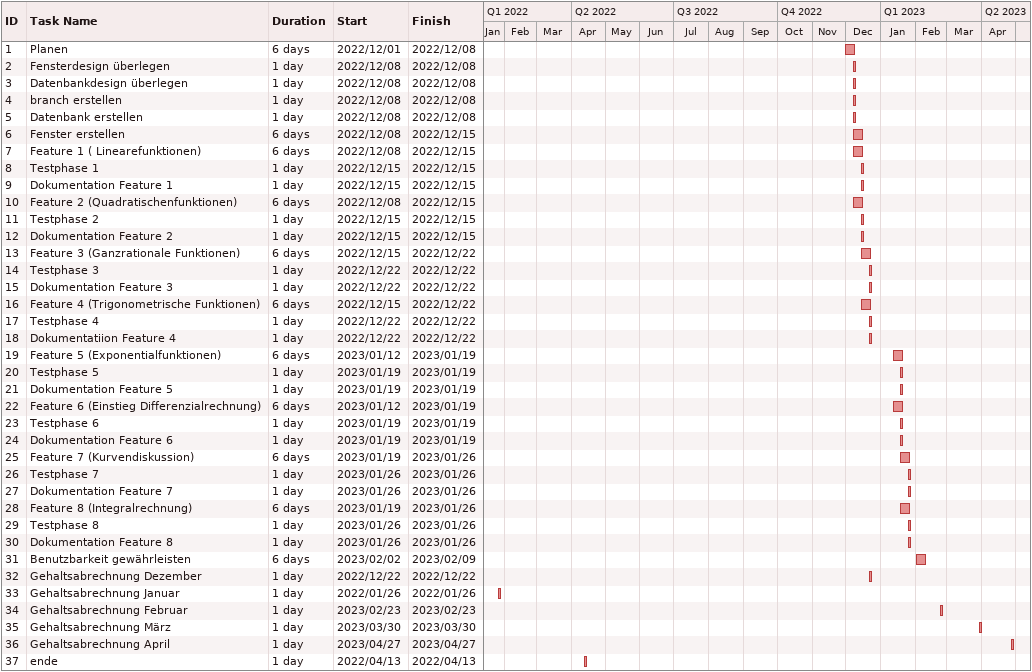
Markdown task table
| ID | Task | Duration | Start | Finish |
|---|---|---|---|---|
| 1 | Planen | 6d | 2022-12-01 | 2022-12-08 |
| 2 | Fensterdesign überlegen | 1d | 2022-12-08 | 2022-12-08 |
| 3 | Datenbankdesign überlegen | 1d | 2022-12-08 | 2022-12-08 |
| 4 | branch erstellen | 1d | 2022-12-08 | 2022-12-08 |
| 5 | Datenbank erstellen | 1d | 2022-12-08 | 2022-12-08 |
| 6 | Fenster erstellen | 6d | 2022-12-08 | 2022-12-15 |
| 7 | Feature 1 ( Linearefunktionen) | 6d | 2022-12-08 | 2022-12-15 |
| 8 | Testphase 1 | 1d | 2022-12-15 | 2022-12-15 |
| 9 | Dokumentation Feature 1 | 1d | 2022-12-15 | 2022-12-15 |
| 10 | Feature 2 (Quadratischenfunktionen) | 6d | 2022-12-08 | 2022-12-15 |
| 11 | Testphase 2 | 1d | 2022-12-15 | 2022-12-15 |
| 12 | Dokumentation Feature 2 | 1d | 2022-12-15 | 2022-12-15 |
| 13 | Feature 3 (Ganzrationale Funktionen) | 6d | 2022-12-15 | 2022-12-22 |
| 14 | Testphase 3 | 1d | 2022-12-22 | 2022-12-22 |
| 15 | Dokumentation Feature 3 | 1d | 2022-12-22 | 2022-12-22 |
| 16 | Feature 4 (Trigonometrische Funktionen) | 6d | 2022-12-15 | 2022-12-22 |
| 17 | Testphase 4 | 1d | 2022-12-22 | 2022-12-22 |
| 18 | Dokumentatiion Feature 4 | 1d | 2022-12-22 | 2022-12-22 |
| 19 | Feature 5 (Exponentialfunktionen) | 6d | 2023-01-12 | 2023-01-19 |
| 20 | Testphase 5 | 1d | 2023-01-19 | 2023-01-19 |
| 21 | Dokumentation Feature 5 | 1d | 2023-01-19 | 2023-01-19 |
| 22 | Feature 6 (Einstieg Differenzialrechnung) | 6d | 2023-01-12 | 2023-01-19 |
| 23 | Testphase 6 | 1d | 2023-01-19 | 2023-01-19 |
| 24 | Dokumentation Feature 6 | 1d | 2023-01-19 | 2023-01-19 |
| 25 | Feature 7 (Kurvendiskussion) | 6d | 2023-01-19 | 2023-01-26 |
| 26 | Testphase 7 | 1d | 2023-01-26 | 2023-01-26 |
| 27 | Dokumentation Feature 7 | 1d | 2023-01-26 | 2023-01-26 |
| 28 | Feature 8 (Integralrechnung) | 6d | 2023-01-19 | 2023-01-26 |
| 29 | Testphase 8 | 1d | 2023-01-26 | 2023-01-26 |
| 30 | Dokumentation Feature 8 | 1d | 2023-01-26 | 2023-01-26 |
| 31 | Benutzbarkeit gewährleisten | 6d | 2023-02-02 | 2023-02-09 |
| 32 | Gehaltsabrechnung Dezember | 1d | 2022-12-22 | 2022-12-22 |
| 33 | Gehaltsabrechnung Januar | 1d | 2022-01-26 | 2022-01-26 |
| 34 | Gehaltsabrechnung Februar | 1d | 2023-02-23 | 2023-02-23 |
| 35 | Gehaltsabrechnung März | 1d | 2023-03-30 | 2023-03-30 |
| 36 | Gehaltsabrechnung April | 1d | 2023-04-27 | 2023-04-27 |
| 37 | ende | 1d | 2022-04-13 | 2022-04-13 |
